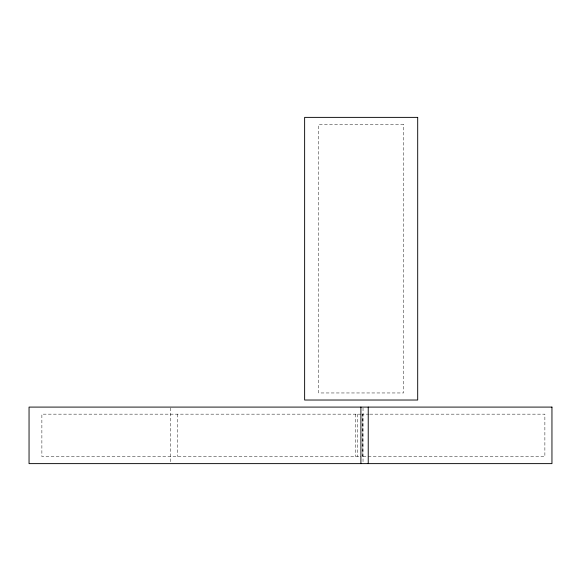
<?xml version="1.0" encoding="UTF-8"?>
<svg xmlns="http://www.w3.org/2000/svg" width="581" height="581" viewBox="0 0 581 581"><rect width="100%" height="100%" fill="white"/><g stroke="black" fill="none" stroke-linecap="round" stroke-linejoin="round"><path stroke-width="0.44" stroke-dasharray="2.9 2.18" d="M361.113 414.159L41.876 414.159L41.876 456.557L359.414 456.557M369.167 414.159L362.689 414.159L362.689 456.557M369.923 414.159L544.876 414.159L544.876 456.557L360.235 456.557M363.031 407.993L363.031 462.723M362.864 414.159L362.864 456.557M357.613 414.159L357.613 456.557M355.318 414.159L355.318 456.557M177.445 414.159L177.445 456.557M170.371 407.993L170.371 462.723M403.563 124.443L318.766 124.443L318.766 392.959L403.563 392.959L403.563 124.443"/><path stroke-width="0.87" d="M368.231 407.092L368.231 463.623M360.903 407.092L360.903 463.623M417.695 117.377L304.633 117.377L304.633 400.026L417.695 400.026L417.695 117.377M551.95 407.092L29.05 407.092L29.05 463.623L551.95 463.623L551.95 407.092"/></g></svg>
